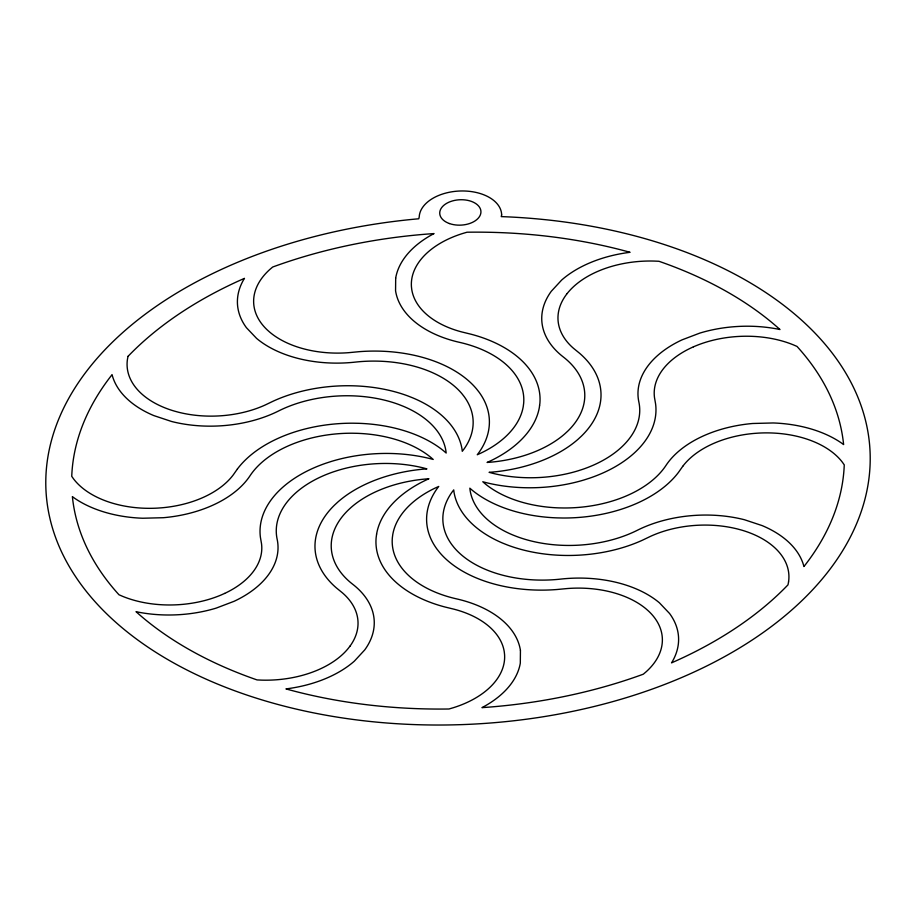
<?xml version="1.0" encoding="UTF-8"?>
<svg xmlns="http://www.w3.org/2000/svg" width="916" height="916" viewBox="0 0 916 916"><rect width="100%" height="100%" fill="white"/><g stroke="black" fill="none" stroke-linecap="round" stroke-linejoin="round"><path stroke-width="1.37" d="M395.689 278.086L395.563 290.761A104.39 64.269 -2.7 0 0 459.466 342.332A104.39 64.269 -2.7 0 1 523.654 403.406L523.242 406.578A104.39 64.269 -2.7 0 1 480.785 453.157L477.259 454.76L478.954 452.504A120.637 74.265 -2.7 0 0 478.965 392.014L476.412 388.785A120.637 74.265 -2.7 0 0 359.083 351.687L348.847 352.66A88.142 54.262 -2.7 0 1 269.842 332.233L267.415 330.081A88.142 54.262 -2.7 0 1 269.842 269.453L272.682 267.025A386.621 238.034 -2.7 0 1 433.314 233.626L434.058 233.557A104.39 64.269 -2.7 0 0 395.689 278.086M520.437 650.452L520.311 663.115A104.39 64.269 -2.7 0 1 481.942 707.644L482.686 707.587A386.621 238.034 -2.7 0 0 643.318 674.187L646.158 671.76A88.142 54.262 -2.7 0 0 648.585 611.121L646.158 608.968A88.142 54.262 -2.7 0 0 567.153 588.553L556.917 589.515A120.637 74.265 -2.7 0 1 439.588 552.428L437.035 549.199A120.637 74.265 -2.7 0 1 437.046 488.697L438.741 486.442L435.215 488.045A104.39 64.269 -2.7 0 0 392.758 534.623L392.346 537.795A104.39 64.269 -2.7 0 0 456.534 598.869A104.39 64.269 -2.7 0 1 520.437 650.452M376.613 534.051L376.132 537.726A120.637 74.265 -2.7 0 0 444.878 606.976L454.279 609.266A88.142 54.262 -2.7 0 1 504.269 651.848L504.567 654.516A88.142 54.262 -2.7 0 1 453.34 707.713L448.989 708.995A386.621 238.034 -2.7 0 1 286.594 689.084L285.918 688.912A104.39 64.269 -2.7 0 0 354.355 661.146L364.728 649.913A104.39 64.269 -2.7 0 0 352.74 584.282A104.39 64.269 -2.7 0 1 348.206 510.109L351.126 507.407A104.39 64.269 -2.7 0 1 424.658 479.091L428.928 478.747L425.677 480.236A120.637 74.265 -2.7 0 0 376.613 534.051M539.604 405.296L539.387 407.151A120.637 74.265 -2.7 0 1 490.323 460.977L487.072 462.454L491.342 462.122A104.39 64.269 -2.7 0 0 564.874 433.795L567.794 431.104A104.39 64.269 -2.7 0 0 563.26 356.931A104.39 64.269 -2.7 0 1 551.272 291.299L561.645 280.067A104.39 64.269 -2.7 0 1 630.082 252.301L629.407 252.118A386.621 238.034 -2.7 0 0 467.011 232.217L462.66 233.5A88.142 54.262 -2.7 0 0 411.433 286.697L411.731 289.353A88.142 54.262 -2.7 0 0 461.721 331.935L471.122 334.237A120.637 74.265 -2.7 0 1 539.868 403.487L539.604 405.296M128 356.381L127.45 359.301A88.142 54.262 -2.7 0 0 174.464 411.124L178.368 412.189A88.142 54.262 -2.7 0 0 265.228 404.986L273.541 401.002A120.637 74.265 -2.7 0 1 408.021 395.998L412.91 397.933A120.637 74.265 -2.7 0 1 461.973 448.886L462.282 451.313L464.126 448.874A104.39 64.269 -2.7 0 0 464.126 396.525L461.927 393.72A104.39 64.269 -2.7 0 0 355.282 362.106A104.39 64.269 -2.7 0 1 256.594 338.405L246.427 327.699A104.39 64.269 -2.7 0 1 244.458 278.338L243.839 278.624A386.621 238.034 -2.7 0 0 128 356.381M788.55 581.9L788 584.832A386.621 238.034 -2.7 0 1 672.161 662.589L671.543 662.875A104.39 64.269 -2.7 0 0 669.573 613.502L659.405 602.797A104.39 64.269 -2.7 0 0 560.718 579.095A104.39 64.269 -2.7 0 1 454.073 547.482L451.874 544.688A104.39 64.269 -2.7 0 1 451.874 492.339L453.718 489.9L454.027 492.316A120.637 74.265 -2.7 0 0 503.09 543.28L507.979 545.215A120.637 74.265 -2.7 0 0 642.46 540.2L650.772 536.226A88.142 54.262 -2.7 0 1 737.632 529.024L741.536 530.078A88.142 54.262 -2.7 0 1 788.55 581.9M501.647 214.905L501.235 216.611L504.945 216.749A412.498 253.961 -2.7 0 1 540.463 219.199L547.493 219.909A412.498 253.961 -2.7 0 1 867.921 485.354A412.498 253.961 -2.7 0 1 461.309 724.636L454.118 724.842A412.498 253.961 -2.7 0 1 201.165 676.901L195.577 674.268A412.498 253.961 -2.7 0 1 77.058 578.843L74.368 574.801A412.498 253.961 -2.7 0 1 64.784 558.359L62.677 554.18A412.498 253.961 -2.7 0 1 50.277 519.922L49.281 515.559A412.498 253.961 -2.7 0 1 47.037 502.392L46.533 497.983A412.498 253.961 -2.7 0 1 58.99 418.475L60.857 414.135A412.498 253.961 -2.7 0 1 376.098 223.939L383.163 222.886A412.498 253.961 -2.7 0 1 418.772 218.775L419.219 217.012A41.254 25.396 -2.7 0 1 460.668 190.986A41.254 25.396 -2.7 0 1 501.647 214.905M237.427 468.969L233.259 474.889A88.142 54.262 -2.7 0 1 161.811 507.796L157.483 508.105A88.142 54.262 -2.7 0 1 73.623 478.976L71.746 476.343A386.621 238.034 -2.7 0 1 111.752 375.056L112.061 374.633A104.39 64.269 -2.7 0 0 153.854 415.601L171.578 421.486A104.39 64.269 -2.7 0 0 278.613 410.952A104.39 64.269 -2.7 0 1 399.136 404.632L403.372 406.315A104.39 64.269 -2.7 0 1 445.829 450.409L446.161 453.031L443.916 451.084A120.637 74.265 -2.7 0 0 358.946 423.318L353.015 423.203A120.637 74.265 -2.7 0 0 237.427 468.969M682.741 466.324L678.573 472.244A120.637 74.265 -2.7 0 1 562.985 518.009L557.054 517.884A120.637 74.265 -2.7 0 1 472.084 490.117L469.839 488.182L470.171 490.804A104.39 64.269 -2.7 0 0 512.628 534.898L516.864 536.57A104.39 64.269 -2.7 0 0 637.387 530.25A104.39 64.269 -2.7 0 1 744.422 519.727L762.146 525.601A104.39 64.269 -2.7 0 1 803.939 566.569L804.248 566.145A386.621 238.034 -2.7 0 0 844.254 464.859L842.377 462.225A88.142 54.262 -2.7 0 0 758.517 433.108L754.189 433.417A88.142 54.262 -2.7 0 0 682.741 466.324M567.096 293.589L566.019 295.044A88.142 54.262 -2.7 0 0 573.588 348.378L579.645 353.324A120.637 74.265 -2.7 0 1 581.385 436.176L578.019 439.291A120.637 74.265 -2.7 0 1 493.037 472.026L489.087 472.335L492.968 473.354A104.39 64.269 -2.7 0 0 577.87 470.881L582.519 469.381A104.39 64.269 -2.7 0 0 638.853 401.987A104.39 64.269 -2.7 0 1 681.985 339.882L699.835 333.092A104.39 64.269 -2.7 0 1 779.997 329.531L779.573 329.165A386.621 238.034 -2.7 0 0 658.936 261.278L654.219 261.071A88.142 54.262 -2.7 0 0 567.931 292.582L567.096 293.589M349.981 646.169L348.069 648.62A88.142 54.262 -2.7 0 1 261.781 680.13L257.064 679.924A386.621 238.034 -2.7 0 1 136.427 612.048L136.003 611.682A104.39 64.269 -2.7 0 0 216.165 608.121L234.015 601.331A104.39 64.269 -2.7 0 0 277.147 539.226A104.39 64.269 -2.7 0 1 333.481 471.832L338.13 470.332A104.39 64.269 -2.7 0 1 423.032 467.847L426.913 468.877L422.963 469.187A120.637 74.265 -2.7 0 0 337.981 501.911L334.615 505.025A120.637 74.265 -2.7 0 0 336.355 587.889L342.412 592.835A88.142 54.262 -2.7 0 1 349.981 646.169M693.446 346.809L691.374 347.771A88.142 54.262 -2.7 0 0 654.493 397.567L655.581 403.841A120.637 74.265 -2.7 0 1 589.847 478.095L584.477 479.824A120.637 74.265 -2.7 0 1 486.362 482.698L482.778 481.747L485.217 483.854A104.39 64.269 -2.7 0 0 558.749 507.888L563.878 507.979A104.39 64.269 -2.7 0 0 665.989 465.42A104.39 64.269 -2.7 0 1 752.677 423.49L773.218 422.963A104.39 64.269 -2.7 0 1 843.636 444.558L843.567 444.1A386.621 238.034 -2.7 0 0 797.012 346.431L793.21 344.794A88.142 54.262 -2.7 0 0 694.969 346.179L693.446 346.809M224.626 593.431L221.031 595.034A88.142 54.262 -2.7 0 1 122.79 596.408L118.988 594.77A386.621 238.034 -2.7 0 1 72.433 497.102L72.364 496.644A104.39 64.269 -2.7 0 0 142.781 518.238L163.323 517.712A104.39 64.269 -2.7 0 0 250.011 475.782A104.39 64.269 -2.7 0 1 352.122 433.222L357.251 433.325A104.39 64.269 -2.7 0 1 430.783 457.347L433.222 459.454L429.638 458.515A120.637 74.265 -2.7 0 0 331.523 461.378L326.153 463.118A120.637 74.265 -2.7 0 0 260.419 537.371L261.507 543.646A88.142 54.262 -2.7 0 1 224.626 593.431M449.47 223.561A20.621 12.698 -2.7 0 0 480.934 212.237A20.621 12.698 -2.7 0 0 450.592 201.531A20.621 12.698 -2.7 0 0 449.47 223.561"/></g></svg>
